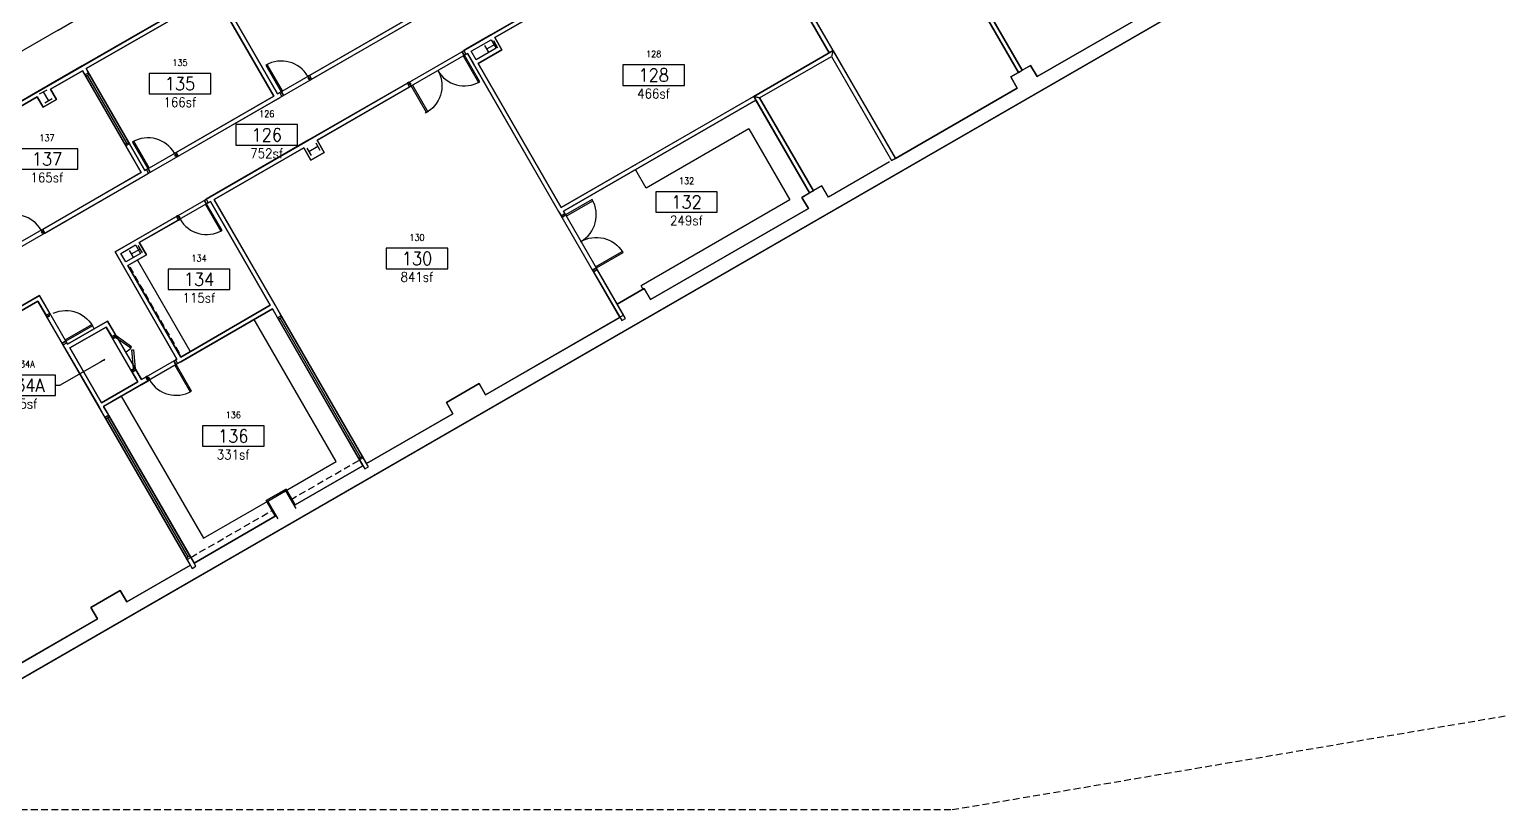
# Model space of a CAD drawing. Header units: inches. Extents: x 597 to 4798, y 649 to 3185.
# Drawn here: x 2037 to 3758, y 973 to 1886 of the extents above; entities that cross this region are included whole.
import ezdxf
from ezdxf.enums import TextEntityAlignment as Align

# ---------------------------------------------------------------- set-up
doc = ezdxf.new("R2010")
doc.units = ezdxf.units.IN
doc.header["$LTSCALE"] = 64
doc.header["$MEASUREMENT"] = 0
doc.linetypes.add('HIDDEN2', pattern=[0.1875, 0.125, -0.0625])
for name, color, linetype in [('A-FLOR', 8, 'Continuous'), ('A-FLOR-CASE', 8, 'Continuous'), ('A-Wall', 8, 'Continuous'), ('A-WALL-LTLN', 8, 'Continuous'), ('B-COL', 8, 'Continuous'), ('bldg2', 8, 'HIDDEN2'), ('sp-gross', 40, 'Continuous'), ('SP-PLAREA', 200, 'Continuous'), ('SP-RMBX', 7, 'Continuous'), ('SP-RMDR', 2, 'Continuous'), ('SP-RMNO', 6, 'Continuous'), ('SP-ROOM', 4, 'Continuous')]:
    doc.layers.add(name, color=color, linetype=linetype)
doc.styles.add('ROMANS', font='ROMANS.shx', dxfattribs={"width": 0.9})

# ---------------------------------------------------------------- blocks, each defined once
blk = doc.blocks.new('FMGRM1')
at = {"layer": 'SP-RMBX', "color": 255}
blk.add_lwpolyline([(-0.375, -0.125), (0.375, -0.125), (0.375, 0.125), (-0.375, 0.125)], close=True, dxfattribs=at)
at = {"style": 'ROMANS', "width": 0.9}
for tag, p in [('RMAREA', (0, -0.284)), ('DATA1', (0, -0.443)), ('DATA2', (0, -0.602)), ('DATA3', (0, -0.762)), ('DATA4', (0, -0.921)), ('DATA5', (0, -1.081))]:
    blk.add_attdef(tag, text='', height=0.117, dxfattribs=at).set_placement(p, align=Align.CENTER)
at = {"layer": 'SP-RMDR', "style": 'ROMANS', "width": 0.9}
blk.add_attdef('RMDOOR', text='', height=0.08, dxfattribs=at).set_placement((0, 0.257), align=Align.MIDDLE)
at = {"layer": 'SP-RMNO', "style": 'ROMANS', "width": 0.9}
blk.add_attdef('RMNUMB', text='', height=0.16, dxfattribs=at).set_placement((0, 0), align=Align.MIDDLE)
blk = doc.blocks.new('ARROWD')
blk.add_line((0, 0), (-1, 0))
at = {"const_width": 0.1875}
blk.add_lwpolyline([(-0.28125, 0, 1), (-0.09375, 0, 1)], format="xyb", close=True, dxfattribs=at)

msp = doc.modelspace()

# ---------------------------------------------------------------- linework, layer by layer
at = {"color": 8}
for p, q in [((2884.6, 1808), (2977.3, 1861.5)), ((2977.3, 1861.5), (2975.4, 1854.7)), ((2977.3, 1861.5), (2975.4, 1854.7)), ((2977.3, 1861.5), (3050.1, 1735.3)), ((2891.4, 1806.2), (2975.4, 1854.7)), ((2975.4, 1854.7), (3045.8, 1732.8)), ((2891.4, 1806.2), (2884.6, 1808)), ((2884.6, 1808), (2949.8, 1695)), ((2884.6, 1808), (2891.4, 1806.2)), ((2891.4, 1806.2), (2954.2, 1697.5)), ((3050.1, 1735.3), (3045.8, 1732.8)), ((2954.2, 1697.5), (2949.8, 1695))]:
    msp.add_line(p, q, dxfattribs=at)
for points in [[(3031.6, 2117.5, 0), (3194.1, 1836, 0)], [(3198.4, 1838.5, 0), (3035.9, 2120, 0)], [(2735, 1971.1, 0), (2577, 1879.9, 0)], [(2581.6, 1876.8, 0), (2737.5, 1966.8, 0)], [(2910.4, 1967.3, 0), (2972.9, 1859, 0)], [(2977.3, 1861.5, 0), (2914.8, 1969.8, 0)], [(2248.4, 1929.8, 0), (2099.1, 1843.6, 0)], [(2103.8, 1840.5, 0), (2248.8, 1924.2, 0)], [(2261.4, 1915.4, 0), (2323.2, 1808.4, 0)], [(2327.5, 1810.9, 0), (2265.8, 1917.9, 0)], [(2479.9, 1898.9, 0), (2364.8, 1832.4, 0)], [(2367.3, 1828.1, 0), (2484.6, 1895.8, 0)], [(2577, 1879.9, 0), (2549.3, 1863.9, 0)], [(2589.9, 1862.5, 0), (2581.6, 1876.8, 0)], [(2543.6, 1860.6, 0), (2545.4, 1861.6, 0), (2547.9, 1857.3, 0), (2546.1, 1856.3, 0), (2543.6, 1860.6, 0)], [(2544.3, 1859.5, 0), (2543.7, 1859.2, 0), (2544.7, 1857.5, 0), (2545.3, 1857.8, 0), (2544.3, 1859.5, 0)], [(2549.3, 1863.9, 0), (2545.4, 1861.6, 0)], [(2545.4, 1861.6, 0), (2547.9, 1857.3, 0)], [(2547.9, 1857.3, 0), (2549.6, 1858.3, 0)], [(2549.6, 1858.3, 0), (2556.6, 1846.2, 0)], [(2553.9, 1860.8, 0), (2577.3, 1874.3, 0)], [(2559.7, 1850.8, 0), (2553.9, 1860.8, 0)], [(2583.1, 1864.3, 0), (2559.7, 1850.8, 0)], [(2562.2, 1846.5, 0), (2589.9, 1862.5, 0)], [(2577.3, 1874.3, 0), (2583.1, 1864.3, 0)], [(2977.3, 1861.5, 0), (2884.6, 1808, 0)], [(2972.9, 1859, 0), (2977.3, 1861.5, 0)], [(3050.1, 1735.3, 0), (2977.3, 1861.5, 0)], [(2099.1, 1843.6, 0), (2051.9, 1816.3, 0)], [(2331.9, 1813.4, 0), (2333.4, 1814.3, 0), (2315.4, 1845.4, 0), (2313.9, 1844.6, 0), (2331.9, 1813.4, 0)], [(2546.1, 1856.3, 0), (2544.6, 1855.4, 0), (2562.6, 1824.2, 0), (2564.1, 1825.1, 0), (2546.1, 1856.3, 0)], [(2556.6, 1846.2, 0), (2656.3, 1673.4, 0)], [(2659.4, 1678, 0), (2562.2, 1846.5, 0)], [(2891.4, 1806.2, 0), (2975.4, 1854.7, 0)], [(2975.4, 1854.7, 0), (3045.8, 1732.8, 0)], [(2062.2, 1816.5, 0), (2099.4, 1838, 0)], [(2099.4, 1838, 0), (2102.2, 1833.2, 0)], [(2107.5, 1834, 0), (2106.5, 1835.7, 0), (2102.2, 1833.2, 0), (2103.2, 1831.5, 0), (2107.5, 1834, 0)], [(2102.2, 1833.2, 0), (2106.5, 1835.7, 0)], [(2102.2, 1833.2, 0), (2150.2, 1750.1, 0)], [(2149.2, 1751.8, 0), (2153.5, 1754.3, 0), (2107.5, 1834, 0), (2103.2, 1831.5, 0), (2149.2, 1751.8, 0)], [(2103.2, 1831.5, 0), (2107.5, 1834, 0)], [(2106.5, 1835.7, 0), (2103.8, 1840.5, 0)], [(2151.3, 1753.1, 0), (2105.3, 1832.7, 0)], [(2154.5, 1752.6, 0), (2106.5, 1835.7, 0)], [(2365.5, 1827.1, 0), (2367.3, 1828.1, 0), (2364.8, 1832.4, 0), (2363, 1831.4, 0), (2365.5, 1827.1, 0)], [(2364.9, 1828.1, 0), (2364.4, 1827.8, 0), (2363.4, 1829.6, 0), (2363.9, 1829.9, 0), (2364.9, 1828.1, 0)], [(2364.8, 1832.4, 0), (2367.3, 1828.1, 0)], [(2481.3, 1824.6, 0), (2479.5, 1823.6, 0), (2482, 1819.3, 0), (2483.8, 1820.3, 0), (2481.3, 1824.6, 0)], [(2481.9, 1823.5, 0), (2482.4, 1823.8, 0), (2483.4, 1822.1, 0), (2482.9, 1821.8, 0), (2481.9, 1823.5, 0)], [(3194.1, 1836, 0), (3198.4, 1838.5, 0)], [(2051.9, 1816.3, 0), (1957.5, 1761.8, 0)], [(1957.9, 1756.2, 0), (2046.6, 1807.5, 0)], [(2046.6, 1807.5, 0), (2053.6, 1795.4, 0)], [(2069.2, 1804.4, 0), (2062.2, 1816.5, 0)], [(2323.2, 1808.4, 0), (2208.9, 1742.4, 0)], [(2330.1, 1812.4, 0), (2327.5, 1810.9, 0)], [(2327.9, 1805.3, 0), (2332.6, 1808.1, 0)], [(2334.4, 1809.1, 0), (2332.6, 1808.1, 0), (2330.1, 1812.4, 0), (2331.9, 1813.4, 0), (2334.4, 1809.1, 0)], [(2332.6, 1808.1, 0), (2330.1, 1812.4, 0)], [(2333.7, 1810.1, 0), (2334.3, 1810.5, 0), (2333.3, 1812.2, 0), (2332.7, 1811.9, 0), (2333.7, 1810.1, 0)], [(2479.5, 1823.6, 0), (2363.5, 1756.6, 0)], [(2373.8, 1756.8, 0), (2482, 1819.3, 0)], [(2482, 1819.3, 0), (2479.5, 1823.6, 0)], [(2483.8, 1820.3, 0), (2485.3, 1821.1, 0), (2503.3, 1790, 0), (2501.8, 1789.1, 0), (2483.8, 1820.3, 0)], [(2884.6, 1808, 0), (2659.4, 1678, 0)], [(2884.6, 1808, 0), (2949.8, 1695, 0)], [(2887.1, 1803.7, 0), (2884.6, 1808, 0)], [(2053.6, 1795.4, 0), (2069.2, 1804.4, 0)], [(2211.4, 1738.1, 0), (2327.9, 1805.3, 0)], [(2661.9, 1673.7, 0), (2887.1, 1803.7, 0)], [(2954.2, 1697.5, 0), (2891.4, 1806.2, 0)], [(2176, 1723.4, 0), (2177.5, 1724.3, 0), (2159.5, 1755.4, 0), (2158, 1754.6, 0), (2176, 1723.4, 0)], [(2363.5, 1756.6, 0), (2248.7, 1690.4, 0)], [(2382, 1742.5, 0), (2373.8, 1756.8, 0)], [(2153.5, 1754.3, 0), (2154.5, 1752.6, 0), (2150.2, 1750.1, 0), (2149.2, 1751.8, 0), (2153.5, 1754.3, 0)], [(2149.2, 1751.8, 0), (2153.5, 1754.3, 0)], [(2154.5, 1752.6, 0), (2150.2, 1750.1, 0)], [(2150.2, 1750.1, 0), (2168.2, 1718.9, 0)], [(2172.5, 1721.4, 0), (2154.5, 1752.6, 0)], [(2209.7, 1737.1, 0), (2211.4, 1738.1, 0), (2208.9, 1742.4, 0), (2207.2, 1741.4, 0), (2209.7, 1737.1, 0)], [(2209, 1738.1, 0), (2208.5, 1737.8, 0), (2207.5, 1739.6, 0), (2208, 1739.9, 0), (2209, 1738.1, 0)], [(2208.9, 1742.4, 0), (2211.4, 1738.1, 0)], [(2253.4, 1687.3, 0), (2358.2, 1747.8, 0)], [(2358.2, 1747.8, 0), (2366.4, 1733.5, 0)], [(2366.4, 1733.5, 0), (2382, 1742.5, 0)], [(2174.2, 1722.4, 0), (2172.5, 1721.4, 0)], [(2178.5, 1719.1, 0), (2176.7, 1718.1, 0), (2174.2, 1722.4, 0), (2176, 1723.4, 0), (2178.5, 1719.1, 0)], [(2176.7, 1718.1, 0), (2174.2, 1722.4, 0)], [(2177.8, 1720.1, 0), (2178.4, 1720.5, 0), (2177.4, 1722.2, 0), (2176.8, 1721.9, 0), (2177.8, 1720.1, 0)], [(3045.8, 1732.8, 0), (3050.1, 1735.3, 0)], [(2168.2, 1718.9, 0), (2053, 1652.4, 0)], [(2055.5, 1648.1, 0), (2172.8, 1715.8, 0)], [(2172.8, 1715.8, 0), (2176.7, 1718.1, 0)], [(2242.2, 1686.6, 0), (2244, 1687.6, 0), (2246.5, 1683.3, 0), (2244.7, 1682.3, 0), (2242.2, 1686.6, 0)], [(2248.7, 1690.4, 0), (2244, 1687.6, 0)], [(2244, 1687.6, 0), (2246.5, 1683.3, 0)], [(2324.7, 1563.9, 0), (2253.4, 1687.3, 0)], [(2664.4, 1669.4, 0), (2665.3, 1667.9, 0), (2696.5, 1685.9, 0), (2695.6, 1687.4, 0), (2664.4, 1669.4, 0)], [(2949.8, 1695, 0), (2954.2, 1697.5, 0)], [(2242.9, 1685.5, 0), (2242.3, 1685.2, 0), (2243.3, 1683.5, 0), (2243.9, 1683.8, 0), (2242.9, 1685.5, 0)], [(2244.7, 1682.3, 0), (2243.2, 1681.4, 0), (2261.2, 1650.2, 0), (2262.7, 1651.1, 0), (2244.7, 1682.3, 0)], [(2246.5, 1683.3, 0), (2249.1, 1684.8, 0)], [(2249.1, 1684.8, 0), (2319.1, 1563.5, 0)], [(2656.3, 1673.4, 0), (2659.1, 1668.6, 0)], [(2659.1, 1668.6, 0), (2663.4, 1671.1, 0)], [(2660.1, 1666.9, 0), (2659.1, 1668.6, 0), (2663.4, 1671.1, 0), (2664.4, 1669.4, 0), (2660.1, 1666.9, 0)], [(2663.4, 1671.1, 0), (2661.9, 1673.7, 0)], [(2053.8, 1647.1, 0), (2055.5, 1648.1, 0), (2053, 1652.4, 0), (2051.3, 1651.4, 0), (2053.8, 1647.1, 0)], [(2053, 1652.4, 0), (2055.5, 1648.1, 0)], [(2209.3, 1667.6, 0), (2161.3, 1639.9, 0)], [(2165.9, 1636.8, 0), (2211.8, 1663.3, 0)], [(2211.1, 1668.6, 0), (2209.3, 1667.6, 0), (2211.8, 1663.3, 0), (2213.6, 1664.3, 0), (2211.1, 1668.6, 0)], [(2211.8, 1663.3, 0), (2209.3, 1667.6, 0)], [(2211.7, 1667.5, 0), (2212.2, 1667.8, 0), (2213.2, 1666.1, 0), (2212.7, 1665.8, 0), (2211.7, 1667.5, 0)], [(2661.2, 1667.5, 0), (2661.5, 1667, 0), (2663.2, 1668, 0), (2662.9, 1668.5, 0), (2661.2, 1667.5, 0)], [(2053.1, 1648.1, 0), (2052.6, 1647.8, 0), (2051.6, 1649.6, 0), (2052.1, 1649.9, 0), (2053.1, 1648.1, 0)], [(2161.3, 1639.9, 0), (2137.5, 1626.1, 0)], [(2174.2, 1622.5, 0), (2165.9, 1636.8, 0)], [(2137.5, 1626.1, 0), (2147, 1609.7, 0)], [(2144.3, 1624.3, 0), (2161.6, 1634.3, 0)], [(2150, 1614.3, 0), (2144.3, 1624.3, 0)], [(2167.4, 1624.3, 0), (2150, 1614.3, 0)], [(2152.5, 1610, 0), (2174.2, 1622.5, 0)], [(2161.6, 1634.3, 0), (2167.4, 1624.3, 0)], [(2700.4, 1607, 0), (2699.5, 1608.5, 0), (2730.7, 1626.5, 0), (2731.6, 1625, 0), (2700.4, 1607, 0)], [(2147, 1609.7, 0), (2210, 1500.5, 0)], [(2214.3, 1503, 0), (2152.5, 1610, 0)], [(2696.1, 1604.5, 0), (2697.1, 1602.8, 0), (2701.4, 1605.3, 0), (2700.4, 1607, 0), (2696.1, 1604.5, 0)], [(2697.2, 1605.2, 0), (2696.9, 1605.7, 0), (2698.6, 1606.7, 0), (2698.9, 1606.2, 0), (2697.2, 1605.2, 0)], [(2701.4, 1605.3, 0), (2697.1, 1602.8, 0)], [(2697.1, 1602.8, 0), (2730.1, 1545.6, 0)], [(2734.4, 1548.1, 0), (2701.4, 1605.3, 0)], [(2049.1, 1575.1, 0), (1947.8, 1516.6, 0)], [(1958.1, 1516.8, 0), (2047.3, 1568.3, 0)], [(2047.3, 1568.3, 0), (2056.8, 1551.8, 0)], [(2061.1, 1554.3, 0), (2049.1, 1575.1, 0)], [(2056.8, 1551.8, 0), (2061.1, 1554.3, 0)], [(2057.8, 1550.1, 0), (2056.8, 1551.8, 0), (2061.1, 1554.3, 0), (2062.1, 1552.6, 0), (2057.8, 1550.1, 0)], [(2058.9, 1550.7, 0), (2059.2, 1550.2, 0), (2060.9, 1551.2, 0), (2060.6, 1551.7, 0), (2058.9, 1550.7, 0)], [(2319.1, 1563.5, 0), (2214.3, 1503, 0)], [(2214.6, 1497.5, 0), (2321.6, 1559.2, 0)], [(2321.6, 1559.2, 0), (2327.6, 1548.8, 0)], [(2331.9, 1551.3, 0), (2324.7, 1563.9, 0)], [(2332.9, 1549.6, 0), (2331.9, 1551.3, 0), (2327.6, 1548.8, 0), (2328.6, 1547.1, 0), (2332.9, 1549.6, 0)], [(2327.6, 1548.8, 0), (2331.9, 1551.3, 0)], [(2327.6, 1548.8, 0), (2423.6, 1382.5, 0)], [(2422.6, 1384.3, 0), (2426.9, 1386.8, 0), (2332.9, 1549.6, 0), (2328.6, 1547.1, 0), (2422.6, 1384.3, 0)], [(2328.6, 1547.1, 0), (2332.9, 1549.6, 0)], [(2427.9, 1385, 0), (2331.9, 1551.3, 0)], [(2080.1, 1521.4, 0), (2079.3, 1522.9, 0), (2110.4, 1540.9, 0), (2111.3, 1539.4, 0), (2080.1, 1521.4, 0)], [(2128.9, 1544.9, 0), (2082.1, 1517.9, 0)], [(2084.6, 1513.6, 0), (2127.1, 1538.1, 0)], [(2127.1, 1538.1, 0), (2133.6, 1526.9, 0)], [(2137.9, 1529.4, 0), (2128.9, 1544.9, 0)], [(2424.7, 1385.5, 0), (2330.7, 1548.3, 0)], [(2730.1, 1545.6, 0), (2734.4, 1548.1, 0)], [(2075.8, 1518.9, 0), (2076.8, 1517.2, 0), (2081.1, 1519.7, 0), (2080.1, 1521.4, 0), (2075.8, 1518.9, 0)], [(2076.9, 1519.5, 0), (2076.6, 1520.1, 0), (2078.3, 1521.1, 0), (2078.6, 1520.5, 0), (2076.9, 1519.5, 0)], [(2081.1, 1519.7, 0), (2076.8, 1517.2, 0)], [(2076.8, 1517.2, 0), (2079, 1513.3, 0)], [(2082.1, 1517.9, 0), (2081.1, 1519.7, 0)], [(2134.6, 1525.1, 0), (2133.6, 1526.9, 0), (2137.9, 1529.4, 0), (2138.9, 1527.6, 0), (2134.6, 1525.1, 0)], [(2133.6, 1526.9, 0), (2137.9, 1529.4, 0)], [(2135.6, 1525.8, 0), (2136, 1525.2, 0), (2137.7, 1526.2, 0), (2137.4, 1526.8, 0), (2135.6, 1525.8, 0)], [(2138.9, 1527.6, 0), (2137.9, 1526.2, 0), (2155.9, 1513.6, 0), (2156.9, 1515, 0), (2138.9, 1527.6, 0)], [(2079, 1513.3, 0), (2118.5, 1444.9, 0)], [(2121.6, 1449.5, 0), (2084.6, 1513.6, 0)], [(2160.9, 1489.5, 0), (2159.1, 1489.4, 0), (2157.2, 1511.3, 0), (2159, 1511.4, 0), (2160.9, 1489.5, 0)], [(2206.5, 1498.5, 0), (2208.2, 1499.5, 0), (2210.7, 1495.2, 0), (2209, 1494.2, 0), (2206.5, 1498.5, 0)], [(2207.1, 1497.4, 0), (2206.6, 1497.1, 0), (2207.6, 1495.4, 0), (2208.1, 1495.7, 0), (2207.1, 1497.4, 0)], [(2210, 1500.5, 0), (2208.2, 1499.5, 0)], [(2208.2, 1499.5, 0), (2210.7, 1495.2, 0)], [(2210.7, 1495.2, 0), (2214.6, 1497.5, 0)], [(2156.6, 1487, 0), (2157.6, 1485.3, 0), (2161.9, 1487.8, 0), (2160.9, 1489.5, 0), (2156.6, 1487, 0)], [(2157.6, 1487.6, 0), (2157.3, 1488.2, 0), (2159.1, 1489.2, 0), (2159.4, 1488.6, 0), (2157.6, 1487.6, 0)], [(2161.9, 1487.8, 0), (2157.6, 1485.3, 0)], [(2157.6, 1485.3, 0), (2164.1, 1474, 0)], [(2168.4, 1476.5, 0), (2161.9, 1487.8, 0)], [(2175.3, 1480.5, 0), (2173.6, 1479.5, 0), (2176.1, 1475.2, 0), (2177.8, 1476.2, 0), (2175.3, 1480.5, 0)], [(2175.9, 1479.4, 0), (2176.5, 1479.8, 0), (2177.5, 1478, 0), (2176.9, 1477.7, 0), (2175.9, 1479.4, 0)], [(2209, 1494.2, 0), (2207.5, 1493.3, 0), (2225.5, 1462.1, 0), (2227, 1463, 0), (2209, 1494.2, 0)], [(2164.1, 1474, 0), (2121.6, 1449.5, 0)], [(2124.1, 1445.2, 0), (2168.7, 1471, 0)], [(2173.6, 1479.5, 0), (2168.4, 1476.5, 0)], [(2168.7, 1471, 0), (2176.1, 1475.2, 0)], [(2176.1, 1475.2, 0), (2173.6, 1479.5, 0)], [(2118.5, 1444.9, 0), (2125.8, 1432.3, 0)], [(2130.1, 1434.8, 0), (2124.1, 1445.2, 0)], [(2131.1, 1433.1, 0), (2130.1, 1434.8, 0), (2125.8, 1432.3, 0), (2126.8, 1430.6, 0), (2131.1, 1433.1, 0)], [(2125.8, 1432.3, 0), (2130.1, 1434.8, 0)], [(2125.8, 1432.3, 0), (2221.8, 1266, 0)], [(2220.8, 1267.8, 0), (2225.1, 1270.3, 0), (2131.1, 1433.1, 0), (2126.8, 1430.6, 0), (2220.8, 1267.8, 0)], [(2126.8, 1430.6, 0), (2131.1, 1433.1, 0)], [(2223, 1269, 0), (2129, 1431.8, 0)], [(2226.1, 1268.5, 0), (2130.1, 1434.8, 0)], [(2426.9, 1386.8, 0), (2427.9, 1385, 0), (2423.6, 1382.5, 0), (2422.6, 1384.3, 0), (2426.9, 1386.8, 0)], [(2422.6, 1384.3, 0), (2426.9, 1386.8, 0)], [(2427.9, 1385, 0), (2423.6, 1382.5, 0)], [(2423.6, 1382.5, 0), (2429.6, 1372.1, 0)], [(2433.9, 1374.6, 0), (2427.9, 1385, 0)], [(2429.6, 1372.1, 0), (2433.9, 1374.6, 0)], [(2225.1, 1270.3, 0), (2226.1, 1268.5, 0), (2221.8, 1266, 0), (2220.8, 1267.8, 0), (2225.1, 1270.3, 0)], [(2220.8, 1267.8, 0), (2225.1, 1270.3, 0)], [(2226.1, 1268.5, 0), (2221.8, 1266, 0)], [(2221.8, 1266, 0), (2227.8, 1255.6, 0)], [(2232.1, 1258.1, 0), (2226.1, 1268.5, 0)], [(2227.8, 1255.6, 0), (2232.1, 1258.1, 0)]]:
    msp.add_polyline3d(points, dxfattribs=at)
for centre, radius, start, end in [((2331.9, 1813.4), 36, 30, 120), ((2546.1, 1856.3), 36, 210, 300), ((2176, 1723.4), 36, 30, 120), ((2664.4, 1669.4), 36, 300, 30), ((2020.1, 1633.4), 36, 30, 120), ((2244.7, 1682.3), 36, 210, 300), ((2138.9, 1527.6), 22, 300, 325), ((2209, 1494.2), 36, 210, 300)]:
    msp.add_arc(centre, radius, start, end, dxfattribs=at)
at = {"color": 8, "extrusion": (0, 0, -1)}
for centre, start, end in [((-2483.8, 1820.3), 152.6613, 242.6613), ((-2700.4, 1607), 58.9452, 148.9452), ((-2080.1, 1521.4), 65.6606, 155.6606)]:
    msp.add_arc(centre, 36, start, end, dxfattribs=at)
at = {"layer": 'A-FLOR', "color": 8}
for p, q in [((2070.9, 1885.5), (2112.4, 1909.5)), ((2070.9, 1885.5), (1935.8, 1807.5)), ((2070.9, 1885.5), (2070.9, 1885.5)), ((2070.9, 1885.5), (2070.9, 1885.5)), ((2163.8, 1616.5), (2225, 1510.4)), ((2144.9, 1457.2), (2124.1, 1445.2))]:
    msp.add_line(p, q, dxfattribs=at)
at = {"layer": 'A-FLOR-CASE', "color": 8}
for p, q in [((2878.8, 1770.1), (2758.7, 1700.7)), ((2878.8, 1770.1), (2926.8, 1686.9)), ((2758.7, 1700.7), (2746.7, 1721.5)), ((2926.8, 1686.9), (2752.7, 1586.4)), ((2755.7, 1581.2), (2752.7, 1586.4)), ((2396.2, 1380.6), (2300.2, 1546.9)), ((2144.9, 1457.2), (2240.9, 1290.9)), ((2337, 1346.4), (2396.2, 1380.6)), ((2240.9, 1290.9), (2316.3, 1334.4))]:
    msp.add_line(p, q, dxfattribs=at)
at = {"layer": 'A-Wall', "color": 8}
for p, q in [((3743.5, 2116.9), (1763.1, 973.5)), ((3352.4, 1909.8), (3216, 1831.1)), ((3208.3, 1844.3), (3185, 1830.8)), ((3216, 1831.1), (3208.3, 1844.3)), ((3185, 1830.8), (3192.6, 1817.6)), ((3192.6, 1817.6), (3050.1, 1735.3)), ((3043.2, 1731.3), (2971.8, 1690.1)), ((2964.1, 1703.3), (2940.7, 1689.8)), ((2940.7, 1689.8), (2948.4, 1676.6)), ((2971.8, 1690.1), (2964.1, 1703.3)), ((2948.4, 1676.6), (2763.9, 1570.1)), ((2756.3, 1583.3), (2724.7, 1565)), ((2763.9, 1570.1), (2756.3, 1583.3)), ((2732.3, 1551.8), (2570.9, 1458.6)), ((2724.7, 1565), (2732.3, 1551.8)), ((2563.3, 1471.9), (2525.1, 1449.8)), ((2570.9, 1458.6), (2563.3, 1471.9)), ((2525.1, 1449.8), (2532.7, 1436.6)), ((2532.7, 1436.6), (2431.8, 1378.3)), ((2427.5, 1375.8), (2348.2, 1330.1)), ((2337.6, 1348.5), (2314.2, 1335)), ((2348.2, 1330.1), (2337.6, 1348.5)), ((2314.2, 1335), (2324.8, 1316.6)), ((2324.8, 1316.6), (2230, 1261.8)), ((2225.7, 1259.3), (2151.3, 1216.4)), ((2143.7, 1229.6), (2109.4, 1209.8)), ((2151.3, 1216.4), (2143.7, 1229.6)), ((2109.4, 1209.8), (2117, 1196.6)), ((2117, 1196.6), (1953.3, 1102.1))]:
    msp.add_line(p, q, dxfattribs=at)
at = {"layer": 'A-WALL-LTLN', "color": 8}
for p, q in [((2316.3, 1334.4), (2337, 1346.4)), ((2337, 1346.4), (2349, 1325.6)), ((2328.3, 1313.6), (2316.3, 1334.4))]:
    msp.add_line(p, q, dxfattribs=at)
at = {"layer": 'B-COL', "color": 8}
for p, q in [((2569.6, 1867.5), (2574.6, 1858.9)), ((2582.5, 1869.2), (2572.1, 1863.2)), ((2580, 1873.5), (2585, 1864.9)), ((2049.3, 1810.8), (2058, 1815.8)), ((2053.6, 1813.3), (2059.6, 1802.9)), ((2055.3, 1800.4), (2064, 1805.4)), ((2361.8, 1747.5), (2366.8, 1738.9)), ((2374.7, 1749.2), (2364.3, 1743.2)), ((2372.2, 1753.5), (2377.2, 1744.9)), ((2154, 1627.5), (2159, 1618.9)), ((2166.8, 1629.2), (2156.5, 1623.2)), ((2164.3, 1633.5), (2169.3, 1624.9))]:
    msp.add_line(p, q, dxfattribs=at)
at = {"layer": 'bldg2', "color": 8}
for p, q in [((2154.7, 1608.3), (2214.7, 1504.4)), ((2343, 1336), (2423, 1382.2)), ((2226.1, 1268.5), (2322.3, 1324)), ((3116.6, 973.3), (4122, 1143.9)), ((1763.1, 973.3), (3116.6, 973.3))]:
    msp.add_line(p, q, dxfattribs=at)
at = {"layer": 'sp-gross', "flags": 128}
msp.add_lwpolyline([(1763.1, 973.5), (3743.5, 2116.9), (3743.5, 2534.4), (4490.5, 2534.4), (4490.5, 3074.4), (3453.9, 3074.4), (3106.5, 2873.8), (3011.5, 3038.3), (2378.2, 2672.7), (2394.7, 2644.1), (2297.9, 2588.2), (2285.9, 2609), (2175, 2545), (2187, 2524.2), (2090, 2468.2), (2078, 2489), (1967.2, 2425)], dxfattribs=at)
at = {"layer": 'SP-PLAREA', "flags": 128}
for points in [[(1800.3, 2153.1), (1803.8, 2147.1), (1791.7, 2140.1), (1788.2, 2146.1), (1753.5, 2126.1), (1757, 2120.1), (1752.3, 2117.3), (1957.5, 1761.8), (2275.3, 1945.3), (2070.1, 2300.8), (2065.3, 2298.1), (2061.8, 2304.1), (2027.2, 2284.1), (2030.7, 2278.1), (2018.6, 2271.1), (2015.1, 2277.1)], [(3198.4, 1838.5), (3208.3, 1844.3), (3216, 1831.1), (3352.4, 1909.8), (3182.2, 2204.5), (3166.7, 2195.5), (3158.4, 2209.8), (3033.7, 2137.8), (3041.9, 2123.5), (3035.9, 2120)], [(1662.4, 1512.9), (1580.1, 1465.4), (1649.9, 1344.6), (2049.1, 1575.1), (2082.1, 1517.9), (2128.9, 1544.9), (2168.4, 1476.5), (2210, 1500.5), (2137.5, 1626.1), (2926.4, 2081.6), (2888.4, 2147.4), (2790.5, 2090.9), (2798.5, 2077.1), (1702.1, 1444.1)], [(3050.1, 1735.3), (3192.6, 1817.6), (3185, 1830.8), (3194.1, 1836), (3031.6, 2117.5), (3026.4, 2114.5), (3018.1, 2128.8), (2933.2, 2079.8), (2976.2, 2005.3), (2914.8, 1969.8)], [(2265.8, 1917.9), (2327.5, 1810.9), (2479.9, 1898.9), (2411.2, 2018), (2270, 1936.5), (2277, 1924.4)], [(2562.2, 1846.5), (2659.4, 1678), (2972.9, 1859), (2910.4, 1967.3), (2828.2, 1919.8), (2793.4, 1980), (2782.1, 1973.5), (2773.9, 1987.8), (2720.2, 1956.8), (2728.4, 1942.5), (2712.9, 1933.5), (2704.6, 1947.8), (2581.6, 1876.8), (2589.9, 1862.5)], [(2103.8, 1840.5), (2172.5, 1721.4), (2323.2, 1808.4), (2261.4, 1915.4), (2255.8, 1912.1), (2248.8, 1924.2)], [(2549.6, 1858.3), (2373.8, 1756.8), (2382, 1742.5), (2366.4, 1733.5), (2358.2, 1747.8), (2253.4, 1687.3), (2431.8, 1378.3), (2532.7, 1436.6), (2525.1, 1449.8), (2563.3, 1471.9), (2570.9, 1458.6), (2728, 1549.3)], [(1947.9, 1750.5), (2016.6, 1631.4), (2168.2, 1718.9), (2099.4, 1838), (2062.2, 1816.5), (2069.2, 1804.4), (2053.6, 1795.4), (2046.6, 1807.5)], [(2661.9, 1673.7), (2724.7, 1565), (2756.3, 1583.3), (2763.9, 1570.1), (2948.4, 1676.6), (2940.7, 1689.8), (2949.8, 1695), (2887.1, 1803.7)], [(2214.3, 1503), (2319.1, 1563.5), (2249.1, 1684.8), (2165.9, 1636.8), (2174.2, 1622.5), (2152.5, 1610)], [(2230, 1261.8), (2324.8, 1316.6), (2314.2, 1335), (2337.6, 1348.5), (2348.2, 1330.1), (2427.5, 1375.8), (2321.6, 1559.2), (2124.1, 1445.2)], [(2127.1, 1538.1), (2084.6, 1513.6), (2121.6, 1449.5), (2164.1, 1474)]]:
    msp.add_lwpolyline(points, close=True, dxfattribs=at)
msp.add_lwpolyline([(1976.7, 1115.6), (2117, 1196.6), (2109.4, 1209.8), (2143.7, 1229.6), (2151.3, 1216.4), (2225.7, 1259.3), (2047.3, 1568.3), (1958.1, 1516.8)], dxfattribs=at)
at = {"layer": 'SP-ROOM'}
for p in [(2120.9, 1497.3), (2068, 1469.9)]:
    msp.add_line(p, (2073.5, 1469.9), dxfattribs=at)

# ---------------------------------------------------------------- block references
at = {"layer": 'SP-ROOM', "xscale": 96, "yscale": 96, "zscale": 96}
for p, values in [((2767.5, 1832.9), {'RMAREA': '466sf', 'RMDOOR': '128', 'RMNUMB': '128'}), ((2213.5, 1822.8), {'RMAREA': '166sf', 'RMDOOR': '135', 'RMNUMB': '135'}), ((2315, 1762.9), {'RMAREA': '752sf', 'RMDOOR': '126', 'RMNUMB': '126'}), ((2058, 1734.7), {'RMAREA': '165sf', 'RMDOOR': '137', 'RMNUMB': '137'}), ((2805.9, 1684.4), {'RMAREA': '249sf', 'RMDOOR': '132', 'RMNUMB': '132'}), ((2490.7, 1618.3), {'RMAREA': '841sf', 'RMDOOR': '130', 'RMNUMB': '130'}), ((2235.8, 1593.9), {'RMAREA': '115sf', 'RMDOOR': '134', 'RMNUMB': '134'}), ((2032, 1469.9), {'RMAREA': '25sf', 'RMDOOR': '134A', 'RMNUMB': '134A'}), ((2275.8, 1410.5), {'RMAREA': '331sf', 'RMDOOR': '136', 'RMNUMB': '136'})]:
    msp.add_blockref('FMGRM1', p, dxfattribs=at).add_auto_attribs(values)
at = {"layer": 'SP-ROOM', "xscale": 5.279999999999999, "yscale": 5.279999999999999, "zscale": 5.279999999999999, "rotation": 29.99999999999993}
msp.add_blockref('ARROWD', (2125.5, 1499.9), dxfattribs=at)

doc.saveas('drawing.dxf')
